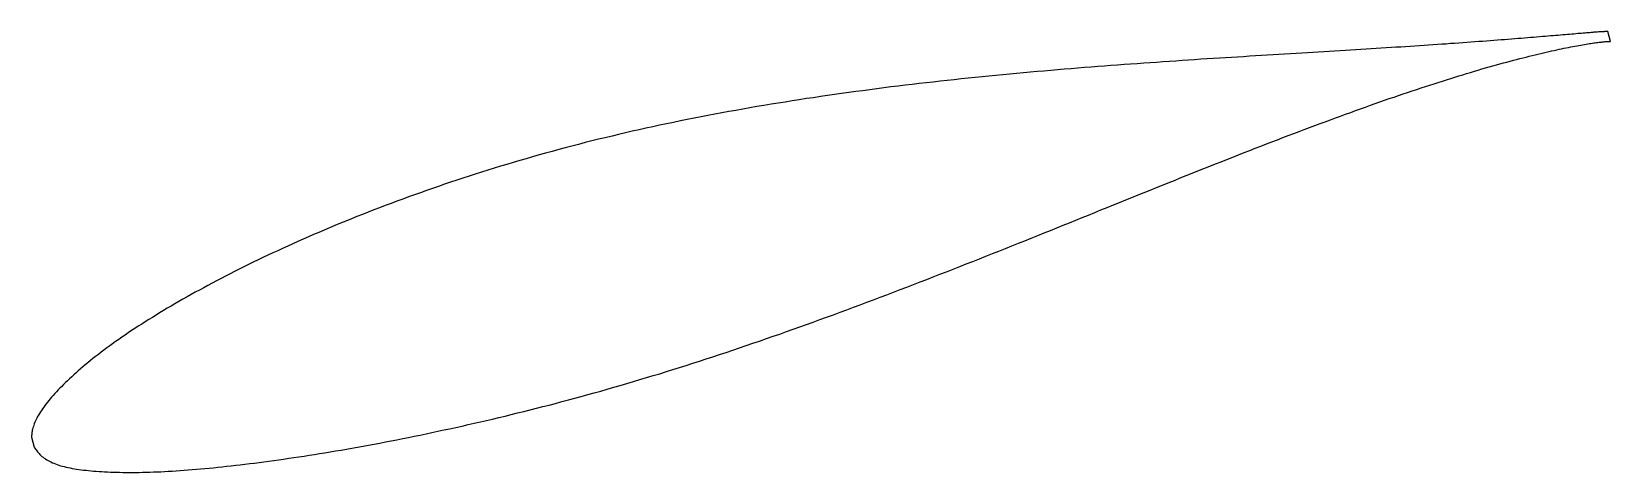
# Model space of a CAD drawing. Header units: metres. Extents: x -43 to 88, y -13 to 23.
import ezdxf

# ---------------------------------------------------------------- set-up
doc = ezdxf.new("R2010")
doc.units = ezdxf.units.M

msp = doc.modelspace()

# ---------------------------------------------------------------- linework, layer by layer
msp.add_lwpolyline([(87.36, 23.09), (87.36, 23.09), (87.35, 23.09), (87.33, 23.09), (87.32, 23.09), (87.29, 23.09), (87.26, 23.09), (87.23, 23.09), (87.19, 23.09), (87.14, 23.09), (87.09, 23.09), (87.04, 23.08), (86.98, 23.08), (86.91, 23.08), (86.84, 23.07), (86.77, 23.07), (86.69, 23.06), (86.6, 23.06), (86.51, 23.05), (86.42, 23.04), (86.31, 23.03), (86.21, 23.03), (86.1, 23.02), (85.98, 23.01), (85.86, 23), (85.73, 22.99), (85.6, 22.98), (85.47, 22.97), (85.32, 22.95), (85.18, 22.94), (85.03, 22.93), (84.87, 22.92), (84.71, 22.9), (84.54, 22.89), (84.37, 22.87), (84.19, 22.86), (84.01, 22.84), (83.83, 22.83), (83.63, 22.81), (83.44, 22.8), (83.24, 22.78), (83.03, 22.76), (82.82, 22.74), (82.6, 22.73), (82.38, 22.71), (82.16, 22.69), (81.93, 22.67), (81.69, 22.65), (81.45, 22.63), (81.21, 22.61), (80.96, 22.59), (80.71, 22.57), (80.45, 22.55), (80.18, 22.53), (79.92, 22.51), (79.64, 22.48), (79.37, 22.46), (79.08, 22.44), (78.8, 22.42), (78.51, 22.4), (78.21, 22.37), (77.91, 22.35), (77.6, 22.33), (77.29, 22.3), (76.98, 22.28), (76.66, 22.26), (76.34, 22.23), (76.01, 22.21), (75.68, 22.19), (75.34, 22.16), (75, 22.14), (74.66, 22.11), (74.31, 22.09), (73.96, 22.06), (73.6, 22.04), (73.24, 22.02), (72.87, 21.99), (72.5, 21.97), (72.13, 21.94), (71.75, 21.92), (71.37, 21.89), (70.98, 21.86), (70.59, 21.84), (70.2, 21.81), (69.8, 21.79), (69.4, 21.76), (68.99, 21.74), (68.58, 21.71), (68.17, 21.68), (67.75, 21.66), (67.33, 21.63), (66.9, 21.61), (66.47, 21.58), (66.04, 21.55), (65.61, 21.52), (65.17, 21.5), (64.72, 21.47), (64.28, 21.44), (63.83, 21.42), (63.37, 21.39), (62.92, 21.36), (62.46, 21.33), (61.99, 21.3), (61.53, 21.28), (61.06, 21.25), (60.58, 21.22), (60.11, 21.19), (59.63, 21.16), (59.14, 21.13), (58.66, 21.1), (58.17, 21.07), (57.68, 21.04), (57.18, 21.01), (56.68, 20.98), (56.18, 20.95), (55.68, 20.92), (55.17, 20.89), (54.67, 20.85), (54.15, 20.82), (53.64, 20.79), (53.12, 20.75), (52.6, 20.72), (52.08, 20.69), (51.56, 20.65), (51.03, 20.62), (50.5, 20.58), (49.97, 20.54), (49.44, 20.51), (48.9, 20.47), (48.36, 20.43), (47.82, 20.39), (47.28, 20.35), (46.74, 20.31), (46.19, 20.27), (45.64, 20.23), (45.1, 20.19), (44.54, 20.15), (43.99, 20.1), (43.43, 20.06), (42.88, 20.01), (42.32, 19.97), (41.76, 19.92), (41.2, 19.87), (40.63, 19.82), (40.07, 19.77), (39.5, 19.72), (38.94, 19.67), (38.37, 19.62), (37.8, 19.57), (37.23, 19.51), (36.65, 19.46), (36.08, 19.4), (35.51, 19.34), (34.93, 19.29), (34.35, 19.23), (33.78, 19.17), (33.2, 19.1), (32.62, 19.04), (32.04, 18.98), (31.46, 18.91), (30.88, 18.85), (30.3, 18.78), (29.71, 18.71), (29.13, 18.64), (28.55, 18.57), (27.96, 18.5), (27.38, 18.42), (26.8, 18.35), (26.21, 18.27), (25.63, 18.19), (25.04, 18.12), (24.46, 18.04), (23.87, 17.95), (23.28, 17.87), (22.7, 17.79), (22.11, 17.7), (21.53, 17.61), (20.94, 17.53), (20.36, 17.44), (19.78, 17.35), (19.19, 17.25), (18.61, 17.16), (18.03, 17.06), (17.44, 16.97), (16.86, 16.87), (16.28, 16.77), (15.7, 16.67), (15.12, 16.56), (14.54, 16.46), (13.96, 16.35), (13.38, 16.24), (12.8, 16.13), (12.23, 16.02), (11.65, 15.91), (11.08, 15.79), (10.51, 15.68), (9.93, 15.56), (9.36, 15.44), (8.79, 15.32), (8.23, 15.2), (7.66, 15.07), (7.09, 14.95), (6.53, 14.82), (5.97, 14.69), (5.4, 14.56), (4.85, 14.43), (4.29, 14.29), (3.73, 14.16), (3.18, 14.02), (2.62, 13.88), (2.07, 13.74), (1.52, 13.6), (0.97, 13.45), (0.43, 13.31), (-0.12, 13.16), (-0.66, 13.01), (-1.2, 12.86), (-1.74, 12.71), (-2.27, 12.55), (-2.8, 12.4), (-3.34, 12.24), (-3.87, 12.08), (-4.39, 11.92), (-4.92, 11.76), (-5.44, 11.6), (-5.96, 11.44), (-6.48, 11.27), (-6.99, 11.1), (-7.51, 10.94), (-8.02, 10.77), (-8.52, 10.6), (-9.03, 10.43), (-9.53, 10.25), (-10.03, 10.08), (-10.53, 9.91), (-11.02, 9.73), (-11.52, 9.55), (-12.01, 9.38), (-12.49, 9.2), (-12.98, 9.02), (-13.46, 8.84), (-13.94, 8.66), (-14.41, 8.48), (-14.88, 8.3), (-15.35, 8.11), (-15.82, 7.93), (-16.28, 7.75), (-16.74, 7.56), (-17.2, 7.38), (-17.65, 7.19), (-18.11, 7), (-18.55, 6.82), (-19, 6.63), (-19.44, 6.44), (-19.88, 6.25), (-20.31, 6.06), (-20.74, 5.87), (-21.17, 5.68), (-21.6, 5.49), (-22.02, 5.3), (-22.44, 5.11), (-22.85, 4.92), (-23.26, 4.73), (-23.67, 4.54), (-24.07, 4.35), (-24.47, 4.16), (-24.87, 3.96), (-25.26, 3.77), (-25.65, 3.58), (-26.04, 3.39), (-26.42, 3.2), (-26.8, 3), (-27.17, 2.81), (-27.54, 2.62), (-27.91, 2.43), (-28.27, 2.24), (-28.63, 2.04), (-28.98, 1.85), (-29.34, 1.66), (-29.68, 1.47), (-30.03, 1.28), (-30.36, 1.09), (-30.7, 0.9), (-31.03, 0.71), (-31.36, 0.52), (-31.68, 0.33), (-32, 0.14), (-32.31, -0.04), (-32.63, -0.23), (-32.93, -0.42), (-33.23, -0.61), (-33.53, -0.79), (-33.83, -0.98), (-34.12, -1.16), (-34.4, -1.35), (-34.68, -1.53), (-34.96, -1.71), (-35.23, -1.9), (-35.5, -2.08), (-35.76, -2.26), (-36.02, -2.44), (-36.28, -2.62), (-36.53, -2.8), (-36.77, -2.97), (-37.02, -3.15), (-37.25, -3.33), (-37.49, -3.5), (-37.71, -3.68), (-37.94, -3.85), (-38.16, -4.03), (-38.37, -4.2), (-38.58, -4.37), (-38.79, -4.54), (-38.99, -4.71), (-39.18, -4.88), (-39.37, -5.04), (-39.56, -5.21), (-39.74, -5.37), (-39.92, -5.54), (-40.1, -5.7), (-40.26, -5.86), (-40.43, -6.02), (-40.59, -6.17), (-40.74, -6.33), (-40.89, -6.48), (-41.04, -6.63), (-41.18, -6.78), (-41.32, -6.93), (-41.45, -7.08), (-41.58, -7.22), (-41.7, -7.37), (-41.82, -7.51), (-41.93, -7.65), (-42.04, -7.79), (-42.14, -7.92), (-42.24, -8.06), (-42.34, -8.19), (-42.42, -8.32), (-42.51, -8.45), (-42.59, -8.58), (-42.66, -8.71), (-42.74, -8.83), (-42.8, -8.96), (-42.86, -9.08), (-42.92, -9.2), (-42.97, -9.31), (-43.02, -9.43), (-43.06, -9.54), (-43.09, -9.65), (-43.13, -9.76), (-43.16, -9.87), (-43.18, -9.97), (-43.2, -10.07), (-43.21, -10.16), (-43.23, -10.25), (-43.23, -10.33), (-43.24, -10.4), (-43.24, -10.46), (-43.24, -10.51), (-43.24, -10.54), (-43.03, -11.37), (-43.02, -11.38), (-43.01, -11.4), (-42.99, -11.43), (-42.96, -11.47), (-42.92, -11.53), (-42.87, -11.6), (-42.82, -11.67), (-42.76, -11.75), (-42.69, -11.83), (-42.62, -11.91), (-42.55, -11.99), (-42.47, -12.06), (-42.38, -12.14), (-42.29, -12.21), (-42.19, -12.28), (-42.09, -12.35), (-41.99, -12.42), (-41.88, -12.48), (-41.77, -12.54), (-41.65, -12.6), (-41.52, -12.66), (-41.4, -12.71), (-41.27, -12.77), (-41.13, -12.81), (-40.99, -12.86), (-40.84, -12.91), (-40.69, -12.95), (-40.53, -12.99), (-40.38, -13.03), (-40.21, -13.07), (-40.04, -13.1), (-39.87, -13.13), (-39.69, -13.17), (-39.51, -13.19), (-39.32, -13.22), (-39.13, -13.25), (-38.93, -13.27), (-38.73, -13.29), (-38.52, -13.32), (-38.31, -13.34), (-38.1, -13.36), (-37.88, -13.37), (-37.65, -13.39), (-37.42, -13.4), (-37.19, -13.42), (-36.95, -13.43), (-36.71, -13.44), (-36.46, -13.45), (-36.21, -13.46), (-35.95, -13.46), (-35.69, -13.47), (-35.43, -13.47), (-35.16, -13.47), (-34.88, -13.47), (-34.61, -13.47), (-34.32, -13.47), (-34.04, -13.46), (-33.75, -13.45), (-33.45, -13.44), (-33.15, -13.43), (-32.85, -13.42), (-32.54, -13.41), (-32.23, -13.39), (-31.92, -13.37), (-31.6, -13.36), (-31.27, -13.33), (-30.94, -13.31), (-30.61, -13.29), (-30.28, -13.26), (-29.94, -13.24), (-29.59, -13.21), (-29.25, -13.18), (-28.9, -13.15), (-28.54, -13.11), (-28.18, -13.08), (-27.82, -13.04), (-27.45, -13), (-27.08, -12.96), (-26.71, -12.92), (-26.33, -12.88), (-25.95, -12.84), (-25.56, -12.79), (-25.17, -12.74), (-24.78, -12.69), (-24.39, -12.64), (-23.99, -12.59), (-23.58, -12.54), (-23.18, -12.48), (-22.77, -12.42), (-22.36, -12.37), (-21.94, -12.3), (-21.52, -12.24), (-21.1, -12.18), (-20.67, -12.11), (-20.24, -12.05), (-19.81, -11.98), (-19.38, -11.91), (-18.94, -11.84), (-18.5, -11.76), (-18.05, -11.69), (-17.6, -11.61), (-17.15, -11.53), (-16.7, -11.45), (-16.24, -11.37), (-15.78, -11.29), (-15.32, -11.2), (-14.86, -11.12), (-14.39, -11.03), (-13.92, -10.94), (-13.45, -10.85), (-12.97, -10.76), (-12.49, -10.66), (-12.01, -10.56), (-11.53, -10.46), (-11.04, -10.37), (-10.56, -10.26), (-10.07, -10.16), (-9.57, -10.05), (-9.08, -9.95), (-8.58, -9.84), (-8.08, -9.73), (-7.58, -9.62), (-7.08, -9.5), (-6.57, -9.39), (-6.06, -9.27), (-5.55, -9.16), (-5.04, -9.04), (-4.53, -8.91), (-4.01, -8.79), (-3.5, -8.66), (-2.98, -8.54), (-2.46, -8.41), (-1.93, -8.28), (-1.41, -8.15), (-0.88, -8.01), (-0.36, -7.88), (0.17, -7.74), (0.7, -7.6), (1.23, -7.46), (1.77, -7.31), (2.3, -7.17), (2.84, -7.02), (3.37, -6.87), (3.91, -6.72), (4.45, -6.57), (4.99, -6.41), (5.53, -6.25), (6.08, -6.1), (6.62, -5.93), (7.16, -5.77), (7.71, -5.61), (8.26, -5.44), (8.8, -5.28), (9.35, -5.11), (9.9, -4.94), (10.45, -4.76), (11, -4.59), (11.55, -4.41), (12.1, -4.23), (12.65, -4.06), (13.2, -3.87), (13.76, -3.69), (14.31, -3.51), (14.86, -3.32), (15.42, -3.14), (15.97, -2.95), (16.53, -2.76), (17.08, -2.57), (17.64, -2.37), (18.19, -2.18), (18.75, -1.99), (19.3, -1.79), (19.86, -1.59), (20.41, -1.4), (20.97, -1.2), (21.52, -1), (22.08, -0.79), (22.63, -0.59), (23.19, -0.39), (23.74, -0.18), (24.3, 0.02), (24.85, 0.23), (25.41, 0.44), (25.96, 0.64), (26.51, 0.85), (27.07, 1.06), (27.62, 1.27), (28.17, 1.48), (28.72, 1.69), (29.27, 1.9), (29.82, 2.11), (30.37, 2.33), (30.92, 2.54), (31.47, 2.75), (32.02, 2.96), (32.56, 3.18), (33.11, 3.39), (33.66, 3.61), (34.2, 3.82), (34.74, 4.03), (35.29, 4.25), (35.83, 4.46), (36.37, 4.68), (36.91, 4.89), (37.45, 5.11), (37.98, 5.32), (38.52, 5.54), (39.05, 5.75), (39.59, 5.96), (40.12, 6.18), (40.65, 6.39), (41.18, 6.6), (41.71, 6.82), (42.24, 7.03), (42.76, 7.24), (43.28, 7.46), (43.81, 7.67), (44.33, 7.88), (44.85, 8.09), (45.36, 8.3), (45.88, 8.51), (46.4, 8.71), (46.91, 8.92), (47.42, 9.13), (47.93, 9.33), (48.44, 9.54), (48.94, 9.74), (49.44, 9.95), (49.95, 10.15), (50.45, 10.35), (50.94, 10.55), (51.44, 10.75), (51.93, 10.95), (52.42, 11.15), (52.91, 11.34), (53.4, 11.54), (53.89, 11.73), (54.37, 11.92), (54.85, 12.11), (55.33, 12.3), (55.8, 12.49), (56.28, 12.68), (56.75, 12.87), (57.22, 13.05), (57.69, 13.23), (58.15, 13.41), (58.61, 13.59), (59.07, 13.77), (59.53, 13.95), (59.98, 14.12), (60.43, 14.3), (60.88, 14.47), (61.33, 14.64), (61.77, 14.81), (62.21, 14.97), (62.65, 15.14), (63.08, 15.3), (63.52, 15.46), (63.95, 15.62), (64.37, 15.78), (64.8, 15.94), (65.22, 16.09), (65.63, 16.24), (66.05, 16.39), (66.46, 16.54), (66.87, 16.69), (67.27, 16.83), (67.68, 16.98), (68.07, 17.12), (68.47, 17.26), (68.86, 17.39), (69.25, 17.53), (69.64, 17.66), (70.02, 17.79), (70.4, 17.92), (70.77, 18.05), (71.15, 18.17), (71.52, 18.29), (71.88, 18.42), (72.24, 18.53), (72.6, 18.65), (72.96, 18.77), (73.31, 18.88), (73.66, 18.99), (74, 19.1), (74.34, 19.2), (74.68, 19.31), (75.01, 19.41), (75.34, 19.51), (75.66, 19.61), (75.98, 19.71), (76.3, 19.8), (76.62, 19.9), (76.93, 19.99), (77.23, 20.08), (77.53, 20.16), (77.83, 20.25), (78.13, 20.33), (78.42, 20.41), (78.7, 20.49), (78.98, 20.56), (79.26, 20.64), (79.53, 20.71), (79.8, 20.78), (80.07, 20.85), (80.33, 20.92), (80.59, 20.98), (80.84, 21.05), (81.09, 21.11), (81.33, 21.17), (81.57, 21.23), (81.81, 21.28), (82.04, 21.34), (82.26, 21.39), (82.49, 21.44), (82.7, 21.49), (82.92, 21.53), (83.12, 21.58), (83.33, 21.62), (83.53, 21.66), (83.72, 21.71), (83.91, 21.74), (84.1, 21.78), (84.28, 21.82), (84.46, 21.85), (84.63, 21.88), (84.8, 21.91), (84.96, 21.94), (85.12, 21.97), (85.27, 22), (85.42, 22.02), (85.56, 22.05), (85.7, 22.07), (85.83, 22.09), (85.96, 22.11), (86.09, 22.13), (86.21, 22.15), (86.32, 22.16), (86.43, 22.18), (86.54, 22.19), (86.63, 22.2), (86.73, 22.21), (86.82, 22.22), (86.9, 22.23), (86.98, 22.24), (87.06, 22.25), (87.13, 22.26), (87.19, 22.26), (87.25, 22.27), (87.31, 22.27), (87.36, 22.27), (87.4, 22.28), (87.44, 22.28), (87.48, 22.28), (87.5, 22.28), (87.53, 22.28), (87.55, 22.28), (87.56, 22.28), (87.57, 22.28), (87.57, 22.28)], close=True)

doc.saveas('drawing.dxf')
